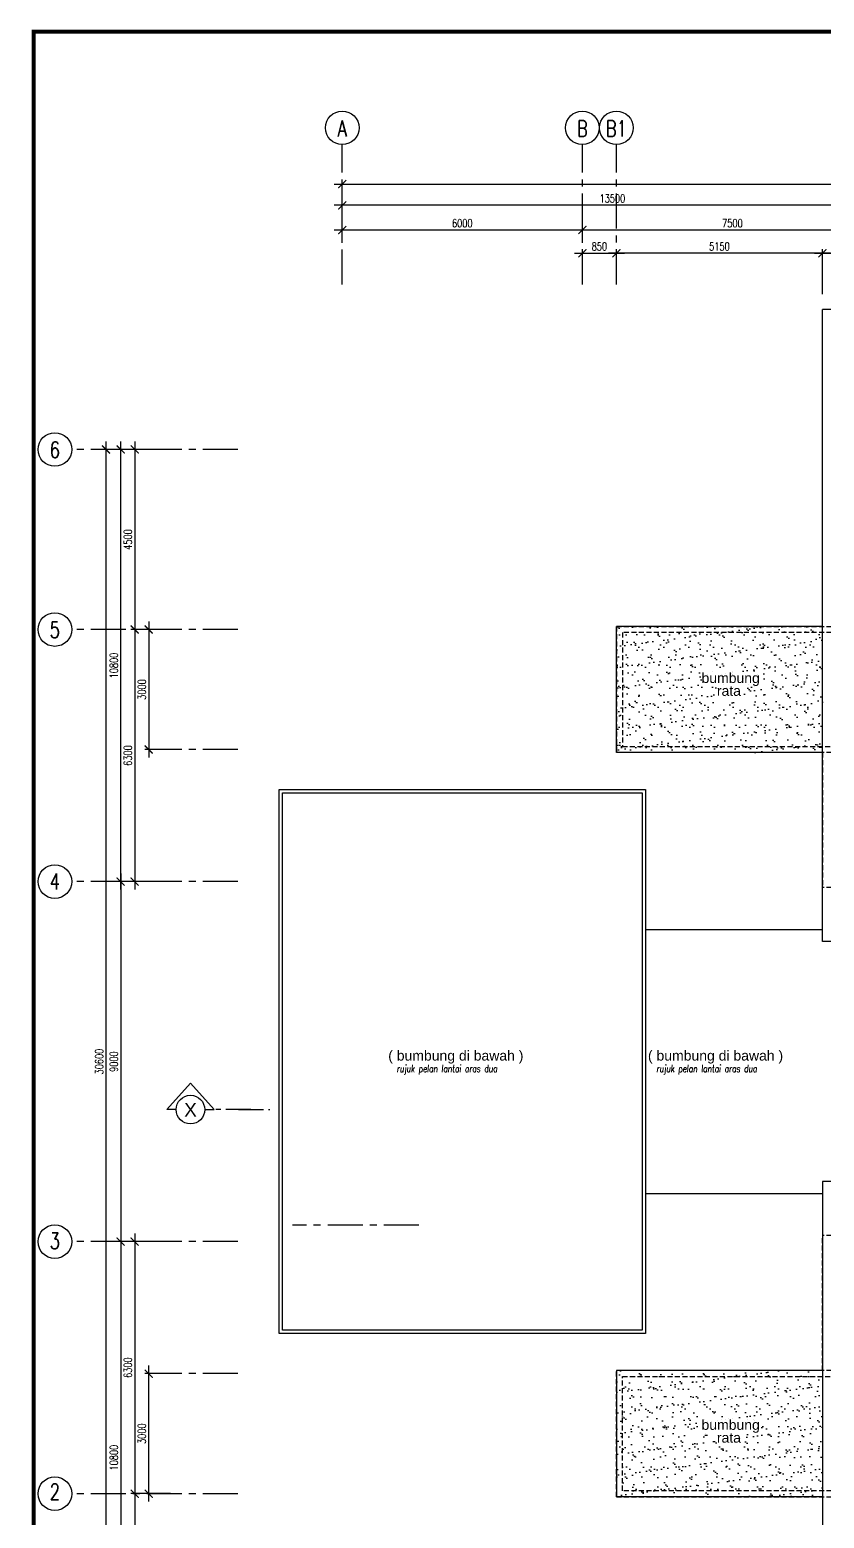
# Model space of a CAD drawing. Header units: inches. Extents: x 353 to 79953, y -36 to 56064.
# Drawn here: x 353 to 20202, y 18858 to 56064 of the extents above; entities that cross this region are included whole.
import ezdxf
from ezdxf.enums import TextEntityAlignment as Align

# ---------------------------------------------------------------- set-up
doc = ezdxf.new("R2010")
doc.units = ezdxf.units.IN
doc.header["$MEASUREMENT"] = 0
doc.linetypes.add('CENTER', pattern=[2, 1.25, -0.25, 0.25, -0.25])
doc.linetypes.add('HIDDEN', pattern=[0.375, 0.25, -0.125])
for name, color, linetype in [('A-BUBLE', 8, 'Continuous'), ('A-BUBLETEXT', 7, 'Continuous'), ('A-DIM100', 4, 'Continuous'), ('A-FLR SYM', 13, 'Continuous'), ('A-HATCH', 8, 'Continuous'), ('A-PITCH', 9, 'Continuous'), ('A-RFLINE', 3, 'Continuous'), ('A-SECLINE', 3, 'CENTER'), ('A-WALL BELOW', 4, 'HIDDEN'), ('Grid', 8, 'CENTER')]:
    doc.layers.add(name, color=color, linetype=linetype)
doc.styles.add('ARIAL-SPEC', font='arial.ttf', dxfattribs={"height": 200})
doc.styles.add('ROMANS', font='romans.shx', dxfattribs={"width": 0.75, "height": 200})
doc.styles.add('STYLE2', font='romans.shx', dxfattribs={"width": 0.75, "height": 1000})
doc.dimstyles.new('DIM 100', dxfattribs={"dimtxt": 200, "dimasz": 200, "dimexe": 100, "dimexo": 70, "dimgap": 70, "dimtad": 1, "dimtoh": 1, "dimdec": 0, "dimzin": 0, "dimdsep": 46, "dimtxsty": 'ROMANS', "dimblk": 'ARCHTICK', "dimcen": 0.09, "dimdle": 200, "dimclrd": 4, "dimclre": 4, "dimclrt": 2, "dimadec": 0, "dimazin": 0, "dimtfac": 1, "dimtdec": 0, "dimtmove": 1, "dimatfit": 3, "dimfxl": 1, "dimtzin": 0, "dimarcsym": 0})
pattern_1 = [(37.5, (3891.38, -334170.4), (-12.59867, 385.36475), [0, -304, 0, -340, 0, -325]), (7.5, (3891.4, -334170.4), (353.95534, 564.4292), [0, -164, 0, -274, 0, -105]), (327.5, (3645.38, -334170.4), (622.82837, 1.1318), [0, -100, 0, -360, 0, -470]), (317.5, (3645.4, -334170.4), (601.2253, 175.5351), [0, -50, 0, -236, 0, -270])]

# ---------------------------------------------------------------- blocks, each defined once
blk = doc.blocks.new('_ArchTick')
at = {"color": 0, "linetype": 'ByBlock', "const_width": 0.15}
blk.add_lwpolyline([(-0.5, -0.5), (0.5, 0.5)], dxfattribs=at)
blk = doc.blocks.new('*D50')
at = {"layer": 'A-DIM100', "color": 4, "lineweight": -2, "transparency": 16777216}
for p, q in [((7959, 52205), (64459, 52205)), ((8159, 51887), (8159, 52305)), ((64259, 51887), (64259, 52305))]:
    blk.add_line(p, q, dxfattribs=at)
at = {"layer": 'DEFPOINTS', "color": 0, "transparency": 16777216}
for p in [(64259, 52205), (8159, 51817), (64259, 51817)]:
    blk.add_point(p, dxfattribs=at)
at = {"layer": 'A-DIM100', "color": 4, "lineweight": -2, "transparency": 16777216, "xscale": 200, "yscale": 200, "zscale": 200, "rotation": 180}
blk.add_blockref('_ArchTick', (8159, 52205), dxfattribs=at)
at = {"layer": 'A-DIM100', "color": 4, "lineweight": -2, "transparency": 16777216, "xscale": 200, "yscale": 200, "zscale": 200}
blk.add_blockref('_ArchTick', (64259, 52205), dxfattribs=at)
at = {"layer": 'A-DIM100', "color": 2, "transparency": 16777216, "insert": (36209, 52375), "char_height": 200, "attachment_point": 5, "style": 'ROMANS'}
blk.add_mtext('56100', dxfattribs=at)
blk = doc.blocks.new('*D52')
at = {"layer": 'A-DIM100', "color": 4, "lineweight": -2, "transparency": 16777216}
for p, q in [((13959, 51059), (21859, 51059)), ((14159, 50742), (14159, 51159)), ((21659, 50742), (21659, 51159))]:
    blk.add_line(p, q, dxfattribs=at)
at = {"layer": 'DEFPOINTS', "color": 0, "transparency": 16777216}
for p in [(21659, 51059), (14159, 50672), (21659, 50672)]:
    blk.add_point(p, dxfattribs=at)
at = {"layer": 'A-DIM100', "color": 4, "lineweight": -2, "transparency": 16777216, "xscale": 200, "yscale": 200, "zscale": 200, "rotation": 180}
blk.add_blockref('_ArchTick', (14159, 51059), dxfattribs=at)
at = {"layer": 'A-DIM100', "color": 4, "lineweight": -2, "transparency": 16777216, "xscale": 200, "yscale": 200, "zscale": 200}
blk.add_blockref('_ArchTick', (21659, 51059), dxfattribs=at)
at = {"layer": 'A-DIM100', "color": 2, "transparency": 16777216, "insert": (17909, 51229), "char_height": 200, "attachment_point": 5, "style": 'ROMANS'}
blk.add_mtext('7500', dxfattribs=at)
blk = doc.blocks.new('*D53')
at = {"layer": 'A-DIM100', "color": 4, "lineweight": -2, "transparency": 16777216}
for p, q in [((7959, 51059), (14359, 51059)), ((8159, 50742), (8159, 51159)), ((14159, 50742), (14159, 51159))]:
    blk.add_line(p, q, dxfattribs=at)
at = {"layer": 'DEFPOINTS', "color": 0, "transparency": 16777216}
for p in [(14159, 51059), (8159, 50672), (14159, 50672)]:
    blk.add_point(p, dxfattribs=at)
at = {"layer": 'A-DIM100', "color": 4, "lineweight": -2, "transparency": 16777216, "xscale": 200, "yscale": 200, "zscale": 200, "rotation": 180}
blk.add_blockref('_ArchTick', (8159, 51059), dxfattribs=at)
at = {"layer": 'A-DIM100', "color": 4, "lineweight": -2, "transparency": 16777216, "xscale": 200, "yscale": 200, "zscale": 200}
blk.add_blockref('_ArchTick', (14159, 51059), dxfattribs=at)
at = {"layer": 'A-DIM100', "color": 2, "transparency": 16777216, "insert": (11159, 51229), "char_height": 200, "attachment_point": 5, "style": 'ROMANS'}
blk.add_mtext('6000', dxfattribs=at)
blk = doc.blocks.new('*D54')
at = {"layer": 'A-DIM100', "color": 4, "lineweight": -2, "transparency": 16777216}
for p, q in [((8159, 51359), (8159, 51776)), ((21659, 51359), (21659, 51776)), ((21859, 51676), (7959, 51676))]:
    blk.add_line(p, q, dxfattribs=at)
at = {"layer": 'DEFPOINTS', "color": 0, "transparency": 16777216}
for p in [(8159, 51676), (8159, 51289), (21659, 51289)]:
    blk.add_point(p, dxfattribs=at)
at = {"layer": 'A-DIM100', "color": 4, "lineweight": -2, "transparency": 16777216, "xscale": 200, "yscale": 200, "zscale": 200, "rotation": 180}
blk.add_blockref('_ArchTick', (8159, 51676), dxfattribs=at)
at = {"layer": 'A-DIM100', "color": 4, "lineweight": -2, "transparency": 16777216, "xscale": 200, "yscale": 200, "zscale": 200}
blk.add_blockref('_ArchTick', (21659, 51676), dxfattribs=at)
at = {"layer": 'A-DIM100', "color": 2, "transparency": 16777216, "insert": (14909, 51846), "char_height": 200, "attachment_point": 5, "style": 'ROMANS'}
blk.add_mtext('13500', dxfattribs=at)
blk = doc.blocks.new('*D56')
at = {"layer": 'A-DIM100', "color": 4, "lineweight": -2, "transparency": 16777216}
for p, q in [((2624, 34572), (2624, 45772)), ((3169, 45572), (2524, 45572)), ((3169, 34772), (2524, 34772))]:
    blk.add_line(p, q, dxfattribs=at)
at = {"layer": 'DEFPOINTS', "color": 0, "transparency": 16777216}
for p in [(2624, 45572), (3239, 45572), (3239, 34772)]:
    blk.add_point(p, dxfattribs=at)
at = {"layer": 'A-DIM100', "color": 4, "lineweight": -2, "transparency": 16777216, "xscale": 200, "yscale": 200, "zscale": 200}
for p, rotation in [((2624, 45572), 90), ((2624, 34772), 270)]:
    blk.add_blockref('_ArchTick', p, dxfattribs=dict(at, rotation=rotation))
at = {"layer": 'A-DIM100', "color": 2, "transparency": 16777216, "insert": (2454, 40172), "char_height": 200, "attachment_point": 5, "rotation": 90, "style": 'ROMANS'}
blk.add_mtext('10800', dxfattribs=at)
blk = doc.blocks.new('*D57')
at = {"layer": 'A-DIM100', "color": 4, "lineweight": -2, "transparency": 16777216}
for p, q in [((2974, 45772), (2974, 40872)), ((3519, 45572), (2874, 45572)), ((3519, 41072), (2874, 41072))]:
    blk.add_line(p, q, dxfattribs=at)
at = {"layer": 'DEFPOINTS', "color": 0, "transparency": 16777216}
for p in [(3589, 45572), (2974, 41072), (3589, 41072)]:
    blk.add_point(p, dxfattribs=at)
at = {"layer": 'A-DIM100', "color": 4, "lineweight": -2, "transparency": 16777216, "xscale": 200, "yscale": 200, "zscale": 200}
for p, rotation in [((2974, 45572), 90), ((2974, 41072), 270)]:
    blk.add_blockref('_ArchTick', p, dxfattribs=dict(at, rotation=rotation))
at = {"layer": 'A-DIM100', "color": 2, "transparency": 16777216, "insert": (2804, 43322), "char_height": 200, "attachment_point": 5, "rotation": 90, "style": 'ROMANS'}
blk.add_mtext('4500', dxfattribs=at)
blk = doc.blocks.new('*D58')
at = {"layer": 'A-DIM100', "color": 4, "lineweight": -2, "transparency": 16777216}
for p, q in [((3519, 41072), (2874, 41072)), ((2974, 41272), (2974, 34572)), ((3519, 34772), (2874, 34772))]:
    blk.add_line(p, q, dxfattribs=at)
at = {"layer": 'DEFPOINTS', "color": 0, "transparency": 16777216}
for p in [(3589, 41072), (2974, 34772), (3589, 34772)]:
    blk.add_point(p, dxfattribs=at)
at = {"layer": 'A-DIM100', "color": 4, "lineweight": -2, "transparency": 16777216, "xscale": 200, "yscale": 200, "zscale": 200}
for p, rotation in [((2974, 41072), 90), ((2974, 34772), 270)]:
    blk.add_blockref('_ArchTick', p, dxfattribs=dict(at, rotation=rotation))
at = {"layer": 'A-DIM100', "color": 2, "transparency": 16777216, "insert": (2804, 37922), "char_height": 200, "attachment_point": 5, "rotation": 90, "style": 'ROMANS'}
blk.add_mtext('6300', dxfattribs=at)
blk = doc.blocks.new('*D59')
at = {"layer": 'A-DIM100', "color": 4, "lineweight": -2, "transparency": 16777216}
for p, q in [((3169, 34772), (2524, 34772)), ((2624, 34972), (2624, 25572)), ((3169, 25772), (2524, 25772))]:
    blk.add_line(p, q, dxfattribs=at)
at = {"layer": 'DEFPOINTS', "color": 0, "transparency": 16777216}
for p in [(3239, 34772), (2624, 25772), (3239, 25772)]:
    blk.add_point(p, dxfattribs=at)
at = {"layer": 'A-DIM100', "color": 4, "lineweight": -2, "transparency": 16777216, "xscale": 200, "yscale": 200, "zscale": 200}
for p, rotation in [((2624, 34772), 90), ((2624, 25772), 270)]:
    blk.add_blockref('_ArchTick', p, dxfattribs=dict(at, rotation=rotation))
at = {"layer": 'A-DIM100', "color": 2, "transparency": 16777216, "insert": (2454, 30272), "char_height": 200, "attachment_point": 5, "rotation": 90, "style": 'ROMANS'}
blk.add_mtext('9000', dxfattribs=at)
blk = doc.blocks.new('*D60')
at = {"layer": 'A-DIM100', "color": 4, "lineweight": -2, "transparency": 16777216}
for p, q in [((3519, 25772), (2874, 25772)), ((2974, 25972), (2974, 19272)), ((3519, 19472), (2874, 19472))]:
    blk.add_line(p, q, dxfattribs=at)
at = {"layer": 'DEFPOINTS', "color": 0, "transparency": 16777216}
for p in [(3589, 25772), (2974, 19472), (3589, 19472)]:
    blk.add_point(p, dxfattribs=at)
at = {"layer": 'A-DIM100', "color": 4, "lineweight": -2, "transparency": 16777216, "xscale": 200, "yscale": 200, "zscale": 200}
for p, rotation in [((2974, 25772), 90), ((2974, 19472), 270)]:
    blk.add_blockref('_ArchTick', p, dxfattribs=dict(at, rotation=rotation))
at = {"layer": 'A-DIM100', "color": 2, "transparency": 16777216, "insert": (2804, 22622), "char_height": 200, "attachment_point": 5, "rotation": 90, "style": 'ROMANS'}
blk.add_mtext('6300', dxfattribs=at)
blk = doc.blocks.new('*D61')
at = {"layer": 'A-DIM100', "color": 4, "lineweight": -2, "transparency": 16777216}
for p, q in [((3519, 19472), (2874, 19472)), ((2974, 19672), (2974, 14772)), ((3519, 14972), (2874, 14972))]:
    blk.add_line(p, q, dxfattribs=at)
at = {"layer": 'DEFPOINTS', "color": 0, "transparency": 16777216}
for p in [(3589, 19472), (2974, 14972), (3589, 14972)]:
    blk.add_point(p, dxfattribs=at)
at = {"layer": 'A-DIM100', "color": 4, "lineweight": -2, "transparency": 16777216, "xscale": 200, "yscale": 200, "zscale": 200}
for p, rotation in [((2974, 19472), 90), ((2974, 14972), 270)]:
    blk.add_blockref('_ArchTick', p, dxfattribs=dict(at, rotation=rotation))
at = {"layer": 'A-DIM100', "color": 2, "transparency": 16777216, "insert": (2804, 17222), "char_height": 200, "attachment_point": 5, "rotation": 90, "style": 'ROMANS'}
blk.add_mtext('4500', dxfattribs=at)
blk = doc.blocks.new('*D62')
at = {"layer": 'A-DIM100', "color": 4, "lineweight": -2, "transparency": 16777216}
for p, q in [((3169, 25772), (2524, 25772)), ((2624, 25972), (2624, 14772)), ((3169, 14972), (2524, 14972))]:
    blk.add_line(p, q, dxfattribs=at)
at = {"layer": 'DEFPOINTS', "color": 0, "transparency": 16777216}
for p in [(3239, 25772), (2624, 14972), (3239, 14972)]:
    blk.add_point(p, dxfattribs=at)
at = {"layer": 'A-DIM100', "color": 4, "lineweight": -2, "transparency": 16777216, "xscale": 200, "yscale": 200, "zscale": 200}
for p, rotation in [((2624, 25772), 90), ((2624, 14972), 270)]:
    blk.add_blockref('_ArchTick', p, dxfattribs=dict(at, rotation=rotation))
at = {"layer": 'A-DIM100', "color": 2, "transparency": 16777216, "insert": (2454, 20372), "char_height": 200, "attachment_point": 5, "rotation": 90, "style": 'ROMANS'}
blk.add_mtext('10800', dxfattribs=at)
blk = doc.blocks.new('*D63')
at = {"layer": 'A-DIM100', "color": 4, "lineweight": -2, "transparency": 16777216}
for p, q in [((2257, 45772), (2257, 14772)), ((2803, 45572), (2157, 45572)), ((2803, 14972), (2157, 14972))]:
    blk.add_line(p, q, dxfattribs=at)
at = {"layer": 'DEFPOINTS', "color": 0, "transparency": 16777216}
for p in [(2873, 45572), (2257, 14972), (2873, 14972)]:
    blk.add_point(p, dxfattribs=at)
at = {"layer": 'A-DIM100', "color": 4, "lineweight": -2, "transparency": 16777216, "xscale": 200, "yscale": 200, "zscale": 200}
for p, rotation in [((2257, 45572), 90), ((2257, 14972), 270)]:
    blk.add_blockref('_ArchTick', p, dxfattribs=dict(at, rotation=rotation))
at = {"layer": 'A-DIM100', "color": 2, "transparency": 16777216, "insert": (2087, 30272), "char_height": 200, "attachment_point": 5, "rotation": 90, "style": 'ROMANS'}
blk.add_mtext('30600', dxfattribs=at)
blk = doc.blocks.new('*D64')
at = {"layer": 'A-DIM100', "color": 4, "lineweight": -2, "transparency": 16777216}
for p, q in [((3869, 41072), (3224, 41072)), ((3324, 41272), (3324, 37872)), ((3869, 38072), (3224, 38072))]:
    blk.add_line(p, q, dxfattribs=at)
at = {"layer": 'DEFPOINTS', "color": 0, "transparency": 16777216}
for p in [(3939, 41072), (3324, 38072), (3939, 38072)]:
    blk.add_point(p, dxfattribs=at)
at = {"layer": 'A-DIM100', "color": 4, "lineweight": -2, "transparency": 16777216, "xscale": 200, "yscale": 200, "zscale": 200}
for p, rotation in [((3324, 41072), 90), ((3324, 38072), 270)]:
    blk.add_blockref('_ArchTick', p, dxfattribs=dict(at, rotation=rotation))
at = {"layer": 'A-DIM100', "color": 2, "transparency": 16777216, "insert": (3154, 39572), "char_height": 200, "attachment_point": 5, "rotation": 90, "style": 'ROMANS'}
blk.add_mtext('3000', dxfattribs=at)
blk = doc.blocks.new('*D65')
at = {"layer": 'A-DIM100', "color": 4, "lineweight": -2, "transparency": 16777216}
for p, q in [((3869, 22472), (3224, 22472)), ((3324, 19272), (3324, 22672)), ((3869, 19472), (3224, 19472))]:
    blk.add_line(p, q, dxfattribs=at)
at = {"layer": 'DEFPOINTS', "color": 0, "transparency": 16777216}
for p in [(3324, 22472), (3939, 22472), (3939, 19472)]:
    blk.add_point(p, dxfattribs=at)
at = {"layer": 'A-DIM100', "color": 4, "lineweight": -2, "transparency": 16777216, "xscale": 200, "yscale": 200, "zscale": 200}
for p, rotation in [((3324, 22472), 90), ((3324, 19472), 270)]:
    blk.add_blockref('_ArchTick', p, dxfattribs=dict(at, rotation=rotation))
at = {"layer": 'A-DIM100', "color": 2, "transparency": 16777216, "insert": (3154, 20972), "char_height": 200, "attachment_point": 5, "rotation": 90, "style": 'ROMANS'}
blk.add_mtext('3000', dxfattribs=at)
blk = doc.blocks.new('*D37')
at = {"layer": 'A-DIM100', "color": 4, "lineweight": -2, "transparency": 16777216}
for p, q in [((19959, 50477), (21859, 50477)), ((20159, 50160), (20159, 50577)), ((21659, 50160), (21659, 50577))]:
    blk.add_line(p, q, dxfattribs=at)
at = {"layer": 'DEFPOINTS', "color": 0, "transparency": 16777216}
for p in [(21659, 50477), (20159, 50090), (21659, 50090)]:
    blk.add_point(p, dxfattribs=at)
at = {"layer": 'A-DIM100', "color": 4, "lineweight": -2, "transparency": 16777216, "xscale": 200, "yscale": 200, "zscale": 200, "rotation": 180}
blk.add_blockref('_ArchTick', (20159, 50477), dxfattribs=at)
at = {"layer": 'A-DIM100', "color": 4, "lineweight": -2, "transparency": 16777216, "xscale": 200, "yscale": 200, "zscale": 200}
blk.add_blockref('_ArchTick', (21659, 50477), dxfattribs=at)
at = {"layer": 'A-DIM100', "color": 2, "transparency": 16777216, "insert": (20909, 50647), "char_height": 200, "attachment_point": 5, "style": 'ROMANS'}
blk.add_mtext('1500', dxfattribs=at)
blk = doc.blocks.new('*D38')
at = {"layer": 'A-DIM100', "color": 4, "lineweight": -2, "transparency": 16777216}
for p, q in [((20359, 50477), (14809, 50477)), ((15009, 50160), (15009, 50577)), ((20159, 49458), (20159, 50577))]:
    blk.add_line(p, q, dxfattribs=at)
at = {"layer": 'DEFPOINTS', "color": 0, "transparency": 16777216}
for p in [(15009, 50477), (15009, 50090), (20159, 49388)]:
    blk.add_point(p, dxfattribs=at)
at = {"layer": 'A-DIM100', "color": 4, "lineweight": -2, "transparency": 16777216, "xscale": 200, "yscale": 200, "zscale": 200, "rotation": 180}
blk.add_blockref('_ArchTick', (15009, 50477), dxfattribs=at)
at = {"layer": 'A-DIM100', "color": 4, "lineweight": -2, "transparency": 16777216, "xscale": 200, "yscale": 200, "zscale": 200}
blk.add_blockref('_ArchTick', (20159, 50477), dxfattribs=at)
at = {"layer": 'A-DIM100', "color": 2, "transparency": 16777216, "insert": (17584, 50647), "char_height": 200, "attachment_point": 5, "style": 'ROMANS'}
blk.add_mtext('5150', dxfattribs=at)
blk = doc.blocks.new('*D39')
at = {"layer": 'A-DIM100', "color": 4, "lineweight": -2, "transparency": 16777216}
for p, q in [((13959, 50477), (15209, 50477)), ((14159, 50160), (14159, 50577)), ((15009, 50160), (15009, 50577))]:
    blk.add_line(p, q, dxfattribs=at)
at = {"layer": 'DEFPOINTS', "color": 0, "transparency": 16777216}
for p in [(15009, 50477), (14159, 50090), (15009, 50090)]:
    blk.add_point(p, dxfattribs=at)
at = {"layer": 'A-DIM100', "color": 4, "lineweight": -2, "transparency": 16777216, "xscale": 200, "yscale": 200, "zscale": 200, "rotation": 180}
blk.add_blockref('_ArchTick', (14159, 50477), dxfattribs=at)
at = {"layer": 'A-DIM100', "color": 4, "lineweight": -2, "transparency": 16777216, "xscale": 200, "yscale": 200, "zscale": 200}
blk.add_blockref('_ArchTick', (15009, 50477), dxfattribs=at)
at = {"layer": 'A-DIM100', "color": 2, "transparency": 16777216, "insert": (14584, 50647), "char_height": 200, "attachment_point": 5, "style": 'ROMANS'}
blk.add_mtext('850', dxfattribs=at)

msp = doc.modelspace()

# ---------------------------------------------------------------- hatches: boundary and pattern name
at = {"layer": 'A-HATCH'}
h = msp.add_hatch(dxfattribs=at)
h.set_pattern_fill('AR-SAND', color=8, scale=200)
h.set_pattern_definition(pattern_1)
h.paths.add_polyline_path([(20159.5, 41146.8), (15009.5, 41146.8), (15009.5, 37996.8), (20159.5, 37996.8)])
h = msp.add_hatch(dxfattribs=at)
h.set_pattern_fill('AR-SAND', color=8, scale=200)
h.set_pattern_definition(pattern_1)
h.paths.add_polyline_path([(20159.5, 19396.8), (15009.5, 19396.8), (15009.5, 22546.8), (20159.5, 22546.8)])

# ---------------------------------------------------------------- linework, layer by layer
at = {"color": 7}
for points in [[(402.7, 56013.8, 100, 100, 0), (79902.7, 56013.8, 100, 100, 0)], [(453.4, 56013.8, 100, 100, 0), (453.4, 13.8, 100, 100, 0)]]:
    msp.add_lwpolyline(points, format="xyseb", dxfattribs=at)
at = {"layer": 'A-BUBLE'}
for centre in [(8159.5, 53612.8), (14159.5, 53612.8), (15009.5, 53612.8), (979.5, 45571.8), (979.5, 41071.8), (979.5, 34771.8), (979.5, 25771.8), (979.5, 19471.8)]:
    msp.add_circle(centre, 420, dxfattribs=at)
at = {"layer": 'A-HATCH', "color": 8}
for p, q in [((6584.5, 37071.8), (15734.5, 37071.8)), ((15734.5, 37071.8), (15734.5, 23471.8)), ((15734.5, 33571.8), (20159.5, 33571.8)), ((15734.5, 26971.8), (20159.5, 26971.8)), ((15734.5, 23471.8), (6584.5, 23471.8))]:
    msp.add_line(p, q, dxfattribs=at)
at = {"layer": 'A-HATCH'}
msp.add_line((6584.5, 23471.8), (6584.5, 37071.8), dxfattribs=at)
at = {"layer": 'A-HATCH', "color": 8}
msp.add_lwpolyline([(6669.5, 36986.8), (15649.5, 36986.8), (15649.5, 23556.8), (6669.5, 23556.8)], close=True, dxfattribs=at)
at = {"layer": 'A-RFLINE', "color": 8}
for p, q in [((20159.5, 33271.8), (20159.5, 49071.8)), ((45659.5, 49071.8), (20159.5, 49071.8)), ((20159.5, 41146.8), (15009.5, 41146.8)), ((15009.5, 37996.8), (15009.5, 41146.8)), ((20159.5, 37996.8), (15009.5, 37996.8)), ((45659.5, 33271.8), (20159.5, 33271.8)), ((20159.5, 27271.8), (20159.5, 11471.8)), ((45659.5, 27271.8), (20159.5, 27271.8)), ((20159.5, 22546.8), (15009.5, 22546.8)), ((15009.5, 22546.8), (15009.5, 19396.8)), ((20159.5, 19396.8), (15009.5, 19396.8))]:
    msp.add_line(p, q, dxfattribs=at)
at = {"layer": 'A-SECLINE', "color": 3, "linetype": 'Continuous', "ltscale": 500}
for p, q in [((4368, 29729), (3773.9, 29071.9)), ((4368, 29729), (3773.9, 29071.9)), ((4368, 29729), (4962, 29071.9)), ((4368, 29729), (4962, 29071.9)), ((4010.7, 29071.9), (3773.9, 29071.9)), ((4010.7, 29071.9), (3773.9, 29071.9))]:
    msp.add_line(p, q, dxfattribs=at)
at = {"layer": 'A-SECLINE', "color": 3, "linetype": 'CENTER', "ltscale": 500}
for p, q in [((4725.3, 29071.9), (4962, 29071.9)), ((4725.3, 29071.9), (4962, 29071.9)), ((5873.1, 29071.9), (4962, 29071.9)), ((5873.1, 29071.9), (4962, 29071.9)), ((5569.4, 29071.9), (6354.5, 29071.9)), ((5569.4, 29071.9), (6354.5, 29071.9))]:
    msp.add_line(p, q, dxfattribs=at)
at = {"layer": 'A-SECLINE', "color": 3, "linetype": 'Continuous', "ltscale": 500}
msp.add_circle((4368, 29071.9), 357.3, dxfattribs=at)
msp.add_circle((4368, 29071.9), 357.3, dxfattribs=at)
at = {"layer": 'A-WALL BELOW', "color": 8, "ltscale": 500}
for p, q in [((15009.5, 41146.8), (21509.5, 41146.8)), ((15009.5, 41146.8), (15009.5, 37996.8)), ((21509.5, 40996.8), (15159.5, 40996.8)), ((15159.5, 40996.8), (15159.5, 38146.8)), ((21509.5, 37996.8), (15009.5, 37996.8)), ((15159.5, 38146.8), (21509.5, 38146.8)), ((20159.5, 37996.8), (20159.5, 34621.8)), ((21509.5, 34621.8), (20159.5, 34621.8)), ((20159.5, 22546.8), (20159.5, 25921.8)), ((21509.5, 25921.8), (20159.5, 25921.8)), ((21509.5, 22546.8), (15009.5, 22546.8)), ((15009.5, 19396.8), (15009.5, 22546.8)), ((15159.5, 22396.8), (21509.5, 22396.8)), ((15159.5, 19546.8), (15159.5, 22396.8)), ((15009.5, 19396.8), (21509.5, 19396.8)), ((21509.5, 19546.8), (15159.5, 19546.8))]:
    msp.add_line(p, q, dxfattribs=at)
at = {"layer": 'Grid', "ltscale": 700}
for p, q in [((8159.5, 49699.5), (8159.5, 53192.8)), ((14159.5, 49699.5), (14159.5, 53192.8)), ((15009.5, 49699.5), (15009.5, 53192.8)), ((5554, 45571.8), (1399.5, 45571.8)), ((5554, 41071.8), (1399.5, 41071.8)), ((5554, 38071.8), (3869.3, 38071.8)), ((5554, 34771.8), (1399.5, 34771.8)), ((5554, 25771.8), (1399.5, 25771.8)), ((5554, 22471.8), (3869.3, 22471.8)), ((5554, 19471.8), (1399.5, 19471.8))]:
    msp.add_line(p, q, dxfattribs=at)
at = {"layer": 'Grid', "color": 8, "ltscale": 700}
msp.add_line((10070.5, 26180.2), (6919.8, 26180.2), dxfattribs=at)

# ---------------------------------------------------------------- texts
at = {"layer": 'A-BUBLETEXT', "color": 3, "style": 'STYLE2', "width": 0.75}
for s, p in [('A', (8159.5, 53392.6)), ('B', (14159.5, 53392.6)), ('B1', (15009.5, 53392.6)), ('6', (979.5, 45362.8)), ('5', (979.5, 40862.8)), ('4', (979.5, 34577.8)), ('3', (979.5, 25587.6)), ('2', (979.5, 19320.9))]:
    msp.add_text(s, height=400, dxfattribs=at).set_placement(p, align=Align.CENTER)
at = {"layer": 'A-FLR SYM', "color": 8, "style": 'ROMANS', "oblique": 5, "width": 0.75}
for p in [(9519.8, 30187.2), (16009.1, 30187.2)]:
    msp.add_text('rujuk pelan lantai aras dua', height=180, dxfattribs=at).set_placement(p, align=Align.TOP_LEFT)
at = {"layer": 'A-PITCH', "color": 8, "style": 'ARIAL-SPEC'}
for s, p in [('bumbung', (17136.4, 39985.6)), ('rata', (17520.1, 39664.9)), ('( bumbung di bawah )', (9308.8, 30547.7)), ('( bumbung di bawah )', (15798.2, 30547.7)), ('bumbung', (17136.4, 21317.5)), ('rata', (17520.1, 20996.8))]:
    msp.add_text(s, height=250, dxfattribs=at).set_placement(p, align=Align.TOP_LEFT)
at = {"layer": 'A-SECLINE', "color": 3, "linetype": 'CENTER', "ltscale": 500, "style": 'ARIAL-SPEC'}
msp.add_attdef('X', (4211.2, 28896.8), 'T1', height=337.5, dxfattribs=at)
msp.add_attdef('X', (4211.2, 28896.8), 'T1', height=337.5, dxfattribs=at)

# ---------------------------------------------------------------- dimensions: what is measured, and where the dimension line sits
at = {"layer": 'A-DIM100'}
for base, p1, p2, picture, middle in [((64259.5, 52204.5), (8159.5, 51817.5), (64259.5, 51817.5), '*D50', (36209.5, 52374.5)), ((14159.5, 51058.7), (8159.5, 50671.6), (14159.5, 50671.6), '*D53', (11159.5, 51228.7)), ((21659.5, 51058.7), (14159.5, 50671.6), (21659.5, 50671.6), '*D52', (17909.5, 51228.7)), ((15009.5, 50477.1), (14159.5, 50090), (15009.5, 50090), '*D39', (14584.5, 50647.1)), ((21659.5, 50477.1), (20159.5, 50090), (21659.5, 50090), '*D37', (20909.5, 50647.1))]:
    dim = msp.add_linear_dim(base=base, p1=p1, p2=p2, dimstyle='DIM 100', dxfattribs=at)
    dim.commit()
    dim.dimension.update_dxf_attribs({"geometry": picture, "text_midpoint": middle})
for base, p1, p2, angle, picture, middle in [((8159.5, 51675.8), (21659.5, 51288.7), (8159.5, 51288.7), 180, '*D54', (14909.5, 51845.8)), ((15009.5, 50477.1), (20159.5, 49387.9), (15009.5, 50090), 180, '*D38', (17584.5, 50647.1)), ((2257.4, 14971.8), (2873.1, 45571.8), (2873.1, 14971.8), 90, '*D63', (2087.4, 30271.8)), ((2623.6, 45571.8), (3239.3, 34771.8), (3239.3, 45571.8), 270, '*D56', (2453.6, 40171.8)), ((2973.6, 41071.8), (3589.3, 45571.8), (3589.3, 41071.8), 90, '*D57', (2803.6, 43321.8)), ((2973.6, 34771.8), (3589.3, 41071.8), (3589.3, 34771.8), 90, '*D58', (2803.6, 37921.8)), ((3323.6, 38071.8), (3939.3, 41071.8), (3939.3, 38071.8), 90, '*D64', (3153.6, 39571.8)), ((2623.6, 25771.8), (3239.3, 34771.8), (3239.3, 25771.8), 90, '*D59', (2453.6, 30271.8)), ((2623.6, 14971.8), (3239.3, 25771.8), (3239.3, 14971.8), 90, '*D62', (2453.6, 20371.8)), ((2973.6, 19471.8), (3589.3, 25771.8), (3589.3, 19471.8), 90, '*D60', (2803.6, 22621.8)), ((3323.6, 22471.8), (3939.3, 19471.8), (3939.3, 22471.8), 270, '*D65', (3153.6, 20971.8)), ((2973.6, 14971.8), (3589.3, 19471.8), (3589.3, 14971.8), 90, '*D61', (2803.6, 17221.8))]:
    dim = msp.add_linear_dim(base=base, p1=p1, p2=p2, angle=angle, dimstyle='DIM 100', dxfattribs=at)
    dim.commit()
    dim.dimension.update_dxf_attribs({"geometry": picture, "text_midpoint": middle})

doc.saveas('drawing.dxf')
